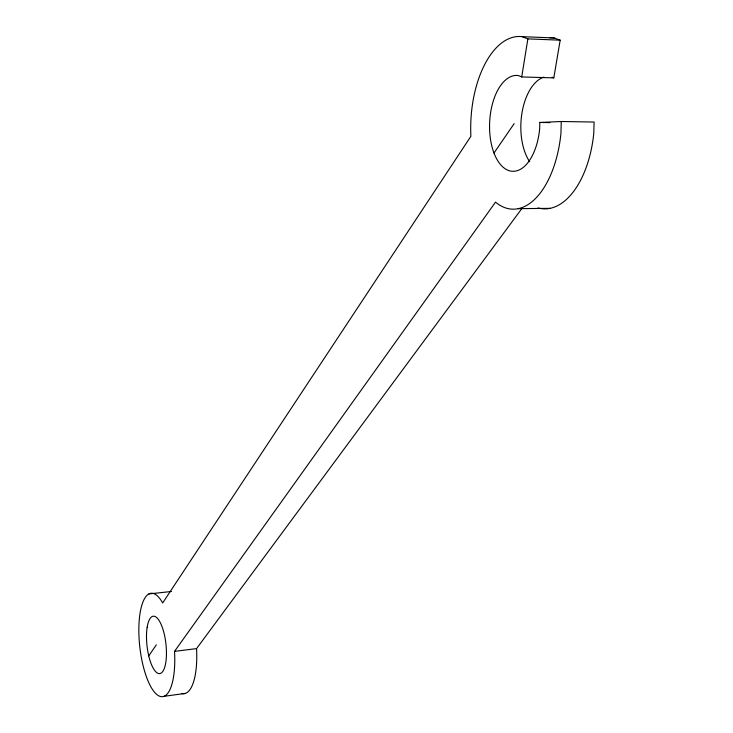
<?xml version="1.0" encoding="UTF-8"?>
<svg xmlns="http://www.w3.org/2000/svg" width="733" height="733" viewBox="0 0 733 733"><rect width="100%" height="100%" fill="white"/><g stroke="black" fill="none" stroke-linecap="round" stroke-linejoin="round"><path stroke-width="1.1" d="M561.258 121.504L539.809 122.466L539.653 128.871A47.975 25.179 -87.3 0 1 510.553 171.046A47.975 25.179 -87.3 0 1 489.864 118.883A47.975 25.179 -87.3 0 1 518.524 75.6L521.713 76.947L553.809 77.881L560.177 40.178L554.249 37.96L522.052 36.65A86.412 45.391 -87.3 0 0 470.888 136.311L162.68 602.957A52.006 17.125 83.6 0 0 139.087 622.134A52.006 17.125 83.6 0 0 156.789 694.499A52.006 17.125 83.6 0 0 174.527 651.371L495.535 202.125A86.412 45.391 -87.3 0 0 560.956 133.269L561.258 121.504L594.096 122.035L593.748 133.69A85.624 46.362 -87 0 1 537.967 207.906M521.713 76.947L527.87 38.886L522.052 36.65M148.735 655.898L156.321 644.848M493.987 153.014L514.172 123.611M181.711 693.482A51.713 17.619 83.6 0 0 196.545 648.613L522.015 208.328M163.816 696.35L185.422 693.391M174.527 651.371L196.545 648.613M148.9 593.941L171.495 591.476M518.24 208.648L549.952 208.355M539.809 122.466L549.851 122.622M527.87 38.886L560.177 40.178M552.178 77.212L553.809 77.881M549.796 37.823A85.624 46.362 -87 0 1 554.249 37.96M529.684 161.727A47.535 25.728 -87 0 1 521.997 112.836A47.535 25.728 -87 0 1 543.785 77.139M147.177 627.219A28.88 9.511 83.6 0 0 157.971 673.334A28.88 9.511 83.6 0 0 164.256 634.091A28.88 9.511 83.6 0 0 147.177 627.219"/></g></svg>
